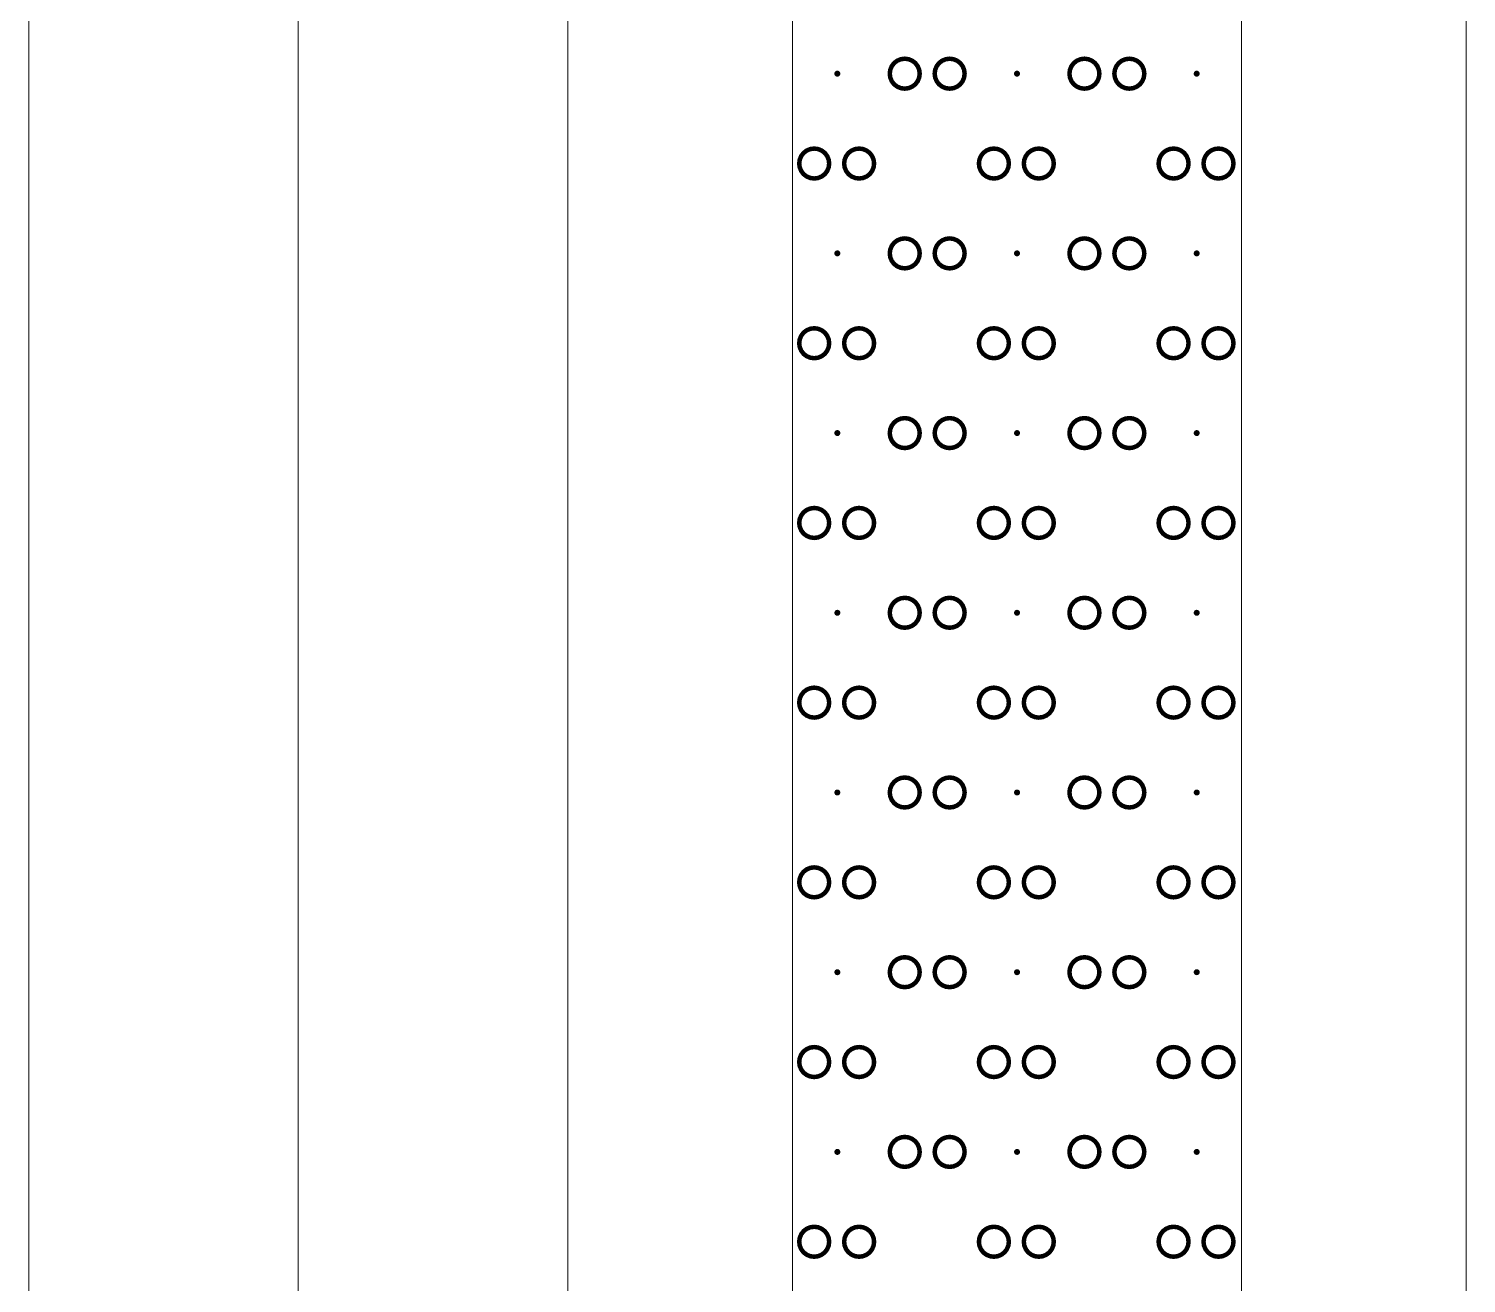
# Model space of a CAD drawing. Header units: inches. Extents: x -27 to 109, y -724 to 26.
# Drawn here: x 14.68 to 21.08, y -115.89 to -110.3 of the extents above; entities that cross this region are included whole.
import ezdxf

# ---------------------------------------------------------------- set-up
doc = ezdxf.new("R2010")
doc.units = ezdxf.units.IN
doc.header["$MEASUREMENT"] = 0
doc.layers.get('0').update_dxf_attribs({"lineweight": 0})

# ---------------------------------------------------------------- blocks, each defined once
blk = doc.blocks.new('lr_block_33')
at = {"true_color": 0x000000}
for points in [[(18.2946, -110.5072), (18.295, -110.5037), (18.2946, -110.5003), (18.2933, -110.4971), (18.2911, -110.4943), (18.2883, -110.4921), (18.2851, -110.4908), (18.2817, -110.4904), (18.2782, -110.4908), (18.275, -110.4921), (18.2722, -110.4943), (18.2701, -110.4971), (18.2687, -110.5003), (18.2683, -110.5037), (18.2687, -110.5072), (18.2701, -110.5104), (18.2722, -110.5132), (18.275, -110.5153), (18.2782, -110.5167), (18.2817, -110.5171), (18.2851, -110.5167), (18.2883, -110.5153), (18.2911, -110.5132), (18.2933, -110.5104)], [(19.0946, -110.5072), (19.095, -110.5037), (19.0946, -110.5003), (19.0933, -110.4971), (19.0911, -110.4943), (19.0883, -110.4921), (19.0851, -110.4908), (19.0817, -110.4904), (19.0782, -110.4908), (19.075, -110.4921), (19.0722, -110.4943), (19.0701, -110.4971), (19.0687, -110.5003), (19.0683, -110.5037), (19.0687, -110.5072), (19.0701, -110.5104), (19.0722, -110.5132), (19.075, -110.5153), (19.0782, -110.5167), (19.0817, -110.5171), (19.0851, -110.5167), (19.0883, -110.5153), (19.0911, -110.5132), (19.0933, -110.5104)], [(19.8946, -110.5072), (19.895, -110.5037), (19.8946, -110.5003), (19.8933, -110.4971), (19.8911, -110.4943), (19.8883, -110.4921), (19.8851, -110.4908), (19.8817, -110.4904), (19.8782, -110.4908), (19.875, -110.4921), (19.8722, -110.4943), (19.8701, -110.4971), (19.8687, -110.5003), (19.8683, -110.5037), (19.8687, -110.5072), (19.8701, -110.5104), (19.8722, -110.5132), (19.875, -110.5153), (19.8782, -110.5167), (19.8817, -110.5171), (19.8851, -110.5167), (19.8883, -110.5153), (19.8911, -110.5132), (19.8933, -110.5104)], [(18.2946, -111.3072), (18.295, -111.3037), (18.2946, -111.3003), (18.2933, -111.2971), (18.2911, -111.2943), (18.2883, -111.2922), (18.2851, -111.2908), (18.2817, -111.2904), (18.2782, -111.2908), (18.275, -111.2922), (18.2722, -111.2943), (18.2701, -111.2971), (18.2687, -111.3003), (18.2683, -111.3037), (18.2687, -111.3072), (18.2701, -111.3104), (18.2722, -111.3132), (18.275, -111.3153), (18.2782, -111.3167), (18.2817, -111.3171), (18.2851, -111.3167), (18.2883, -111.3153), (18.2911, -111.3132), (18.2933, -111.3104)], [(19.0946, -111.3072), (19.095, -111.3037), (19.0946, -111.3003), (19.0933, -111.2971), (19.0911, -111.2943), (19.0883, -111.2922), (19.0851, -111.2908), (19.0817, -111.2904), (19.0782, -111.2908), (19.075, -111.2922), (19.0722, -111.2943), (19.0701, -111.2971), (19.0687, -111.3003), (19.0683, -111.3037), (19.0687, -111.3072), (19.0701, -111.3104), (19.0722, -111.3132), (19.075, -111.3153), (19.0782, -111.3167), (19.0817, -111.3171), (19.0851, -111.3167), (19.0883, -111.3153), (19.0911, -111.3132), (19.0933, -111.3104)], [(19.8946, -111.3072), (19.895, -111.3037), (19.8946, -111.3003), (19.8933, -111.2971), (19.8911, -111.2943), (19.8883, -111.2922), (19.8851, -111.2908), (19.8817, -111.2904), (19.8782, -111.2908), (19.875, -111.2922), (19.8722, -111.2943), (19.8701, -111.2971), (19.8687, -111.3003), (19.8683, -111.3037), (19.8687, -111.3072), (19.8701, -111.3104), (19.8722, -111.3132), (19.875, -111.3153), (19.8782, -111.3167), (19.8817, -111.3171), (19.8851, -111.3167), (19.8883, -111.3153), (19.8911, -111.3132), (19.8933, -111.3104)], [(18.2946, -112.1072), (18.295, -112.1038), (18.2946, -112.1003), (18.2933, -112.0971), (18.2911, -112.0943), (18.2883, -112.0922), (18.2851, -112.0908), (18.2817, -112.0904), (18.2782, -112.0908), (18.275, -112.0922), (18.2722, -112.0943), (18.2701, -112.0971), (18.2687, -112.1003), (18.2683, -112.1038), (18.2687, -112.1072), (18.2701, -112.1104), (18.2722, -112.1132), (18.275, -112.1154), (18.2782, -112.1167), (18.2817, -112.1171), (18.2851, -112.1167), (18.2883, -112.1154), (18.2911, -112.1132), (18.2933, -112.1104)], [(19.0946, -112.1072), (19.095, -112.1038), (19.0946, -112.1003), (19.0933, -112.0971), (19.0911, -112.0943), (19.0883, -112.0922), (19.0851, -112.0908), (19.0817, -112.0904), (19.0782, -112.0908), (19.075, -112.0922), (19.0722, -112.0943), (19.0701, -112.0971), (19.0687, -112.1003), (19.0683, -112.1038), (19.0687, -112.1072), (19.0701, -112.1104), (19.0722, -112.1132), (19.075, -112.1154), (19.0782, -112.1167), (19.0817, -112.1171), (19.0851, -112.1167), (19.0883, -112.1154), (19.0911, -112.1132), (19.0933, -112.1104)], [(19.8946, -112.1072), (19.895, -112.1038), (19.8946, -112.1003), (19.8933, -112.0971), (19.8911, -112.0943), (19.8883, -112.0922), (19.8851, -112.0908), (19.8817, -112.0904), (19.8782, -112.0908), (19.875, -112.0922), (19.8722, -112.0943), (19.8701, -112.0971), (19.8687, -112.1003), (19.8683, -112.1038), (19.8687, -112.1072), (19.8701, -112.1104), (19.8722, -112.1132), (19.875, -112.1154), (19.8782, -112.1167), (19.8817, -112.1171), (19.8851, -112.1167), (19.8883, -112.1154), (19.8911, -112.1132), (19.8933, -112.1104)], [(18.2946, -112.9072), (18.295, -112.9038), (18.2946, -112.9003), (18.2933, -112.8971), (18.2911, -112.8943), (18.2883, -112.8922), (18.2851, -112.8908), (18.2817, -112.8904), (18.2782, -112.8908), (18.275, -112.8922), (18.2722, -112.8943), (18.2701, -112.8971), (18.2687, -112.9003), (18.2683, -112.9038), (18.2687, -112.9072), (18.2701, -112.9104), (18.2722, -112.9132), (18.275, -112.9154), (18.2782, -112.9167), (18.2817, -112.9171), (18.2851, -112.9167), (18.2883, -112.9154), (18.2911, -112.9132), (18.2933, -112.9104)], [(19.0946, -112.9072), (19.095, -112.9038), (19.0946, -112.9003), (19.0933, -112.8971), (19.0911, -112.8943), (19.0883, -112.8922), (19.0851, -112.8908), (19.0817, -112.8904), (19.0782, -112.8908), (19.075, -112.8922), (19.0722, -112.8943), (19.0701, -112.8971), (19.0687, -112.9003), (19.0683, -112.9038), (19.0687, -112.9072), (19.0701, -112.9104), (19.0722, -112.9132), (19.075, -112.9154), (19.0782, -112.9167), (19.0817, -112.9171), (19.0851, -112.9167), (19.0883, -112.9154), (19.0911, -112.9132), (19.0933, -112.9104)], [(19.8946, -112.9072), (19.895, -112.9038), (19.8946, -112.9003), (19.8933, -112.8971), (19.8911, -112.8943), (19.8883, -112.8922), (19.8851, -112.8908), (19.8817, -112.8904), (19.8782, -112.8908), (19.875, -112.8922), (19.8722, -112.8943), (19.8701, -112.8971), (19.8687, -112.9003), (19.8683, -112.9038), (19.8687, -112.9072), (19.8701, -112.9104), (19.8722, -112.9132), (19.875, -112.9154), (19.8782, -112.9167), (19.8817, -112.9171), (19.8851, -112.9167), (19.8883, -112.9154), (19.8911, -112.9132), (19.8933, -112.9104)], [(18.2946, -113.7072), (18.295, -113.7037), (18.2946, -113.7003), (18.2933, -113.6971), (18.2911, -113.6943), (18.2883, -113.6921), (18.2851, -113.6908), (18.2817, -113.6904), (18.2782, -113.6908), (18.275, -113.6921), (18.2722, -113.6943), (18.2701, -113.6971), (18.2687, -113.7003), (18.2683, -113.7037), (18.2687, -113.7072), (18.2701, -113.7104), (18.2722, -113.7132), (18.275, -113.7154), (18.2782, -113.7167), (18.2817, -113.7171), (18.2851, -113.7167), (18.2883, -113.7154), (18.2911, -113.7132), (18.2933, -113.7104)], [(19.0946, -113.7072), (19.095, -113.7037), (19.0946, -113.7003), (19.0933, -113.6971), (19.0911, -113.6943), (19.0883, -113.6921), (19.0851, -113.6908), (19.0817, -113.6904), (19.0782, -113.6908), (19.075, -113.6921), (19.0722, -113.6943), (19.0701, -113.6971), (19.0687, -113.7003), (19.0683, -113.7037), (19.0687, -113.7072), (19.0701, -113.7104), (19.0722, -113.7132), (19.075, -113.7154), (19.0782, -113.7167), (19.0817, -113.7171), (19.0851, -113.7167), (19.0883, -113.7154), (19.0911, -113.7132), (19.0933, -113.7104)], [(19.8946, -113.7072), (19.895, -113.7037), (19.8946, -113.7003), (19.8933, -113.6971), (19.8911, -113.6943), (19.8883, -113.6921), (19.8851, -113.6908), (19.8817, -113.6904), (19.8782, -113.6908), (19.875, -113.6921), (19.8722, -113.6943), (19.8701, -113.6971), (19.8687, -113.7003), (19.8683, -113.7037), (19.8687, -113.7072), (19.8701, -113.7104), (19.8722, -113.7132), (19.875, -113.7154), (19.8782, -113.7167), (19.8817, -113.7171), (19.8851, -113.7167), (19.8883, -113.7154), (19.8911, -113.7132), (19.8933, -113.7104)], [(18.2946, -114.5072), (18.295, -114.5037), (18.2946, -114.5003), (18.2933, -114.4971), (18.2911, -114.4943), (18.2883, -114.4921), (18.2851, -114.4908), (18.2817, -114.4904), (18.2782, -114.4908), (18.275, -114.4921), (18.2722, -114.4943), (18.2701, -114.4971), (18.2687, -114.5003), (18.2683, -114.5037), (18.2687, -114.5072), (18.2701, -114.5104), (18.2722, -114.5132), (18.275, -114.5153), (18.2782, -114.5167), (18.2817, -114.5171), (18.2851, -114.5167), (18.2883, -114.5153), (18.2911, -114.5132), (18.2933, -114.5104)], [(19.0946, -114.5072), (19.095, -114.5037), (19.0946, -114.5003), (19.0933, -114.4971), (19.0911, -114.4943), (19.0883, -114.4921), (19.0851, -114.4908), (19.0817, -114.4904), (19.0782, -114.4908), (19.075, -114.4921), (19.0722, -114.4943), (19.0701, -114.4971), (19.0687, -114.5003), (19.0683, -114.5037), (19.0687, -114.5072), (19.0701, -114.5104), (19.0722, -114.5132), (19.075, -114.5153), (19.0782, -114.5167), (19.0817, -114.5171), (19.0851, -114.5167), (19.0883, -114.5153), (19.0911, -114.5132), (19.0933, -114.5104)], [(19.8946, -114.5072), (19.895, -114.5037), (19.8946, -114.5003), (19.8933, -114.4971), (19.8911, -114.4943), (19.8883, -114.4921), (19.8851, -114.4908), (19.8817, -114.4904), (19.8782, -114.4908), (19.875, -114.4921), (19.8722, -114.4943), (19.8701, -114.4971), (19.8687, -114.5003), (19.8683, -114.5037), (19.8687, -114.5072), (19.8701, -114.5104), (19.8722, -114.5132), (19.875, -114.5153), (19.8782, -114.5167), (19.8817, -114.5171), (19.8851, -114.5167), (19.8883, -114.5153), (19.8911, -114.5132), (19.8933, -114.5104)], [(18.2946, -115.3072), (18.295, -115.3037), (18.2946, -115.3003), (18.2933, -115.2971), (18.2911, -115.2943), (18.2883, -115.2922), (18.2851, -115.2908), (18.2817, -115.2904), (18.2782, -115.2908), (18.275, -115.2922), (18.2722, -115.2943), (18.2701, -115.2971), (18.2687, -115.3003), (18.2683, -115.3037), (18.2687, -115.3072), (18.2701, -115.3104), (18.2722, -115.3132), (18.275, -115.3153), (18.2782, -115.3167), (18.2817, -115.3171), (18.2851, -115.3167), (18.2883, -115.3153), (18.2911, -115.3132), (18.2933, -115.3104)], [(19.0946, -115.3072), (19.095, -115.3037), (19.0946, -115.3003), (19.0933, -115.2971), (19.0911, -115.2943), (19.0883, -115.2922), (19.0851, -115.2908), (19.0817, -115.2904), (19.0782, -115.2908), (19.075, -115.2922), (19.0722, -115.2943), (19.0701, -115.2971), (19.0687, -115.3003), (19.0683, -115.3037), (19.0687, -115.3072), (19.0701, -115.3104), (19.0722, -115.3132), (19.075, -115.3153), (19.0782, -115.3167), (19.0817, -115.3171), (19.0851, -115.3167), (19.0883, -115.3153), (19.0911, -115.3132), (19.0933, -115.3104)], [(19.8946, -115.3072), (19.895, -115.3037), (19.8946, -115.3003), (19.8933, -115.2971), (19.8911, -115.2943), (19.8883, -115.2922), (19.8851, -115.2908), (19.8817, -115.2904), (19.8782, -115.2908), (19.875, -115.2922), (19.8722, -115.2943), (19.8701, -115.2971), (19.8687, -115.3003), (19.8683, -115.3037), (19.8687, -115.3072), (19.8701, -115.3104), (19.8722, -115.3132), (19.875, -115.3153), (19.8782, -115.3167), (19.8817, -115.3171), (19.8851, -115.3167), (19.8883, -115.3153), (19.8911, -115.3132), (19.8933, -115.3104)]]:
    blk.add_hatch(color=18, dxfattribs=at).paths.add_polyline_path(points, flags=17)
at = {"color": 7, "const_width": 0.02}
for points in [[(18.6483, -110.5037), (18.6461, -110.4865), (18.6394, -110.4704), (18.6289, -110.4565), (18.615, -110.446), (18.5989, -110.4394), (18.5817, -110.4371), (18.5645, -110.4394), (18.5483, -110.446), (18.5345, -110.4565), (18.5239, -110.4704), (18.5173, -110.4865), (18.515, -110.5037), (18.5173, -110.5209), (18.5239, -110.5371), (18.5345, -110.551), (18.5483, -110.5615), (18.5645, -110.5682), (18.5817, -110.5704), (18.5989, -110.5682), (18.615, -110.5615), (18.6289, -110.551), (18.6394, -110.5371), (18.6461, -110.5209), (18.6483, -110.5037)], [(18.8483, -110.5037), (18.8461, -110.4865), (18.8394, -110.4704), (18.8289, -110.4565), (18.815, -110.446), (18.7989, -110.4394), (18.7817, -110.4371), (18.7645, -110.4394), (18.7483, -110.446), (18.7345, -110.4565), (18.7239, -110.4704), (18.7173, -110.4865), (18.715, -110.5037), (18.7173, -110.5209), (18.7239, -110.5371), (18.7345, -110.551), (18.7483, -110.5615), (18.7645, -110.5682), (18.7817, -110.5704), (18.7989, -110.5682), (18.815, -110.5615), (18.8289, -110.551), (18.8394, -110.5371), (18.8461, -110.5209), (18.8483, -110.5037)], [(19.4483, -110.5037), (19.4461, -110.4865), (19.4394, -110.4704), (19.4289, -110.4565), (19.415, -110.446), (19.3989, -110.4394), (19.3817, -110.4371), (19.3645, -110.4394), (19.3483, -110.446), (19.3345, -110.4565), (19.3239, -110.4704), (19.3173, -110.4865), (19.315, -110.5037), (19.3173, -110.5209), (19.3239, -110.5371), (19.3345, -110.551), (19.3483, -110.5615), (19.3645, -110.5682), (19.3817, -110.5704), (19.3989, -110.5682), (19.415, -110.5615), (19.4289, -110.551), (19.4394, -110.5371), (19.4461, -110.5209), (19.4483, -110.5037)], [(19.6483, -110.5037), (19.6461, -110.4865), (19.6394, -110.4704), (19.6289, -110.4565), (19.615, -110.446), (19.5989, -110.4394), (19.5817, -110.4371), (19.5645, -110.4394), (19.5483, -110.446), (19.5345, -110.4565), (19.5239, -110.4704), (19.5173, -110.4865), (19.515, -110.5037), (19.5173, -110.5209), (19.5239, -110.5371), (19.5345, -110.551), (19.5483, -110.5615), (19.5645, -110.5682), (19.5817, -110.5704), (19.5989, -110.5682), (19.615, -110.5615), (19.6289, -110.551), (19.6394, -110.5371), (19.6461, -110.5209), (19.6483, -110.5037)], [(18.2453, -110.9038), (18.243, -110.8865), (18.2363, -110.8704), (18.2258, -110.8565), (18.2119, -110.846), (18.1958, -110.8393), (18.1786, -110.8371), (18.1614, -110.8393), (18.1453, -110.846), (18.1314, -110.8565), (18.1209, -110.8704), (18.1142, -110.8865), (18.1119, -110.9038), (18.1142, -110.921), (18.1209, -110.9371), (18.1314, -110.951), (18.1453, -110.9615), (18.1614, -110.9681), (18.1786, -110.9704), (18.1958, -110.9681), (18.2119, -110.9615), (18.2258, -110.951), (18.2363, -110.9371), (18.243, -110.921), (18.2453, -110.9038)], [(18.4453, -110.9038), (18.443, -110.8865), (18.4363, -110.8704), (18.4258, -110.8565), (18.4119, -110.846), (18.3958, -110.8393), (18.3786, -110.8371), (18.3614, -110.8393), (18.3453, -110.846), (18.3314, -110.8565), (18.3209, -110.8704), (18.3142, -110.8865), (18.3119, -110.9038), (18.3142, -110.921), (18.3209, -110.9371), (18.3314, -110.951), (18.3453, -110.9615), (18.3614, -110.9681), (18.3786, -110.9704), (18.3958, -110.9681), (18.4119, -110.9615), (18.4258, -110.951), (18.4363, -110.9371), (18.443, -110.921), (18.4453, -110.9038)], [(19.0453, -110.9038), (19.043, -110.8865), (19.0363, -110.8704), (19.0258, -110.8565), (19.0119, -110.846), (18.9958, -110.8393), (18.9786, -110.8371), (18.9614, -110.8393), (18.9453, -110.846), (18.9314, -110.8565), (18.9209, -110.8704), (18.9142, -110.8865), (18.9119, -110.9038), (18.9142, -110.921), (18.9209, -110.9371), (18.9314, -110.951), (18.9453, -110.9615), (18.9614, -110.9681), (18.9786, -110.9704), (18.9958, -110.9681), (19.0119, -110.9615), (19.0258, -110.951), (19.0363, -110.9371), (19.043, -110.921), (19.0453, -110.9038)], [(19.2453, -110.9038), (19.243, -110.8865), (19.2363, -110.8704), (19.2258, -110.8565), (19.2119, -110.846), (19.1958, -110.8393), (19.1786, -110.8371), (19.1614, -110.8393), (19.1453, -110.846), (19.1314, -110.8565), (19.1209, -110.8704), (19.1142, -110.8865), (19.1119, -110.9038), (19.1142, -110.921), (19.1209, -110.9371), (19.1314, -110.951), (19.1453, -110.9615), (19.1614, -110.9681), (19.1786, -110.9704), (19.1958, -110.9681), (19.2119, -110.9615), (19.2258, -110.951), (19.2363, -110.9371), (19.243, -110.921), (19.2453, -110.9038)], [(19.8453, -110.9038), (19.843, -110.8865), (19.8363, -110.8704), (19.8258, -110.8565), (19.8119, -110.846), (19.7958, -110.8393), (19.7786, -110.8371), (19.7614, -110.8393), (19.7453, -110.846), (19.7314, -110.8565), (19.7209, -110.8704), (19.7142, -110.8865), (19.7119, -110.9038), (19.7142, -110.921), (19.7209, -110.9371), (19.7314, -110.951), (19.7453, -110.9615), (19.7614, -110.9681), (19.7786, -110.9704), (19.7958, -110.9681), (19.8119, -110.9615), (19.8258, -110.951), (19.8363, -110.9371), (19.843, -110.921), (19.8453, -110.9038)], [(20.0453, -110.9038), (20.043, -110.8865), (20.0363, -110.8704), (20.0258, -110.8565), (20.0119, -110.846), (19.9958, -110.8393), (19.9786, -110.8371), (19.9614, -110.8393), (19.9453, -110.846), (19.9314, -110.8565), (19.9209, -110.8704), (19.9142, -110.8865), (19.9119, -110.9038), (19.9142, -110.921), (19.9209, -110.9371), (19.9314, -110.951), (19.9453, -110.9615), (19.9614, -110.9681), (19.9786, -110.9704), (19.9958, -110.9681), (20.0119, -110.9615), (20.0258, -110.951), (20.0363, -110.9371), (20.043, -110.921), (20.0453, -110.9038)], [(18.6483, -111.3037), (18.6461, -111.2866), (18.6394, -111.2704), (18.6289, -111.2566), (18.615, -111.246), (18.5989, -111.2394), (18.5817, -111.2371), (18.5645, -111.2394), (18.5483, -111.246), (18.5345, -111.2566), (18.5239, -111.2704), (18.5173, -111.2866), (18.515, -111.3037), (18.5173, -111.3209), (18.5239, -111.3371), (18.5345, -111.3509), (18.5483, -111.3615), (18.5645, -111.3681), (18.5817, -111.3704), (18.5989, -111.3681), (18.615, -111.3615), (18.6289, -111.3509), (18.6394, -111.3371), (18.6461, -111.3209), (18.6483, -111.3037)], [(18.8483, -111.3037), (18.8461, -111.2866), (18.8394, -111.2704), (18.8289, -111.2566), (18.815, -111.246), (18.7989, -111.2394), (18.7817, -111.2371), (18.7645, -111.2394), (18.7483, -111.246), (18.7345, -111.2566), (18.7239, -111.2704), (18.7173, -111.2866), (18.715, -111.3037), (18.7173, -111.3209), (18.7239, -111.3371), (18.7345, -111.3509), (18.7483, -111.3615), (18.7645, -111.3681), (18.7817, -111.3704), (18.7989, -111.3681), (18.815, -111.3615), (18.8289, -111.3509), (18.8394, -111.3371), (18.8461, -111.3209), (18.8483, -111.3037)], [(19.4483, -111.3037), (19.4461, -111.2866), (19.4394, -111.2704), (19.4289, -111.2566), (19.415, -111.246), (19.3989, -111.2394), (19.3817, -111.2371), (19.3645, -111.2394), (19.3483, -111.246), (19.3345, -111.2566), (19.3239, -111.2704), (19.3173, -111.2866), (19.315, -111.3037), (19.3173, -111.3209), (19.3239, -111.3371), (19.3345, -111.3509), (19.3483, -111.3615), (19.3645, -111.3681), (19.3817, -111.3704), (19.3989, -111.3681), (19.415, -111.3615), (19.4289, -111.3509), (19.4394, -111.3371), (19.4461, -111.3209), (19.4483, -111.3037)], [(19.6483, -111.3037), (19.6461, -111.2866), (19.6394, -111.2704), (19.6289, -111.2566), (19.615, -111.246), (19.5989, -111.2394), (19.5817, -111.2371), (19.5645, -111.2394), (19.5483, -111.246), (19.5345, -111.2566), (19.5239, -111.2704), (19.5173, -111.2866), (19.515, -111.3037), (19.5173, -111.3209), (19.5239, -111.3371), (19.5345, -111.3509), (19.5483, -111.3615), (19.5645, -111.3681), (19.5817, -111.3704), (19.5989, -111.3681), (19.615, -111.3615), (19.6289, -111.3509), (19.6394, -111.3371), (19.6461, -111.3209), (19.6483, -111.3037)], [(18.2453, -111.7037), (18.243, -111.6865), (18.2363, -111.6704), (18.2258, -111.6565), (18.2119, -111.646), (18.1958, -111.6393), (18.1786, -111.6371), (18.1614, -111.6393), (18.1453, -111.646), (18.1314, -111.6565), (18.1209, -111.6704), (18.1142, -111.6865), (18.1119, -111.7037), (18.1142, -111.721), (18.1209, -111.7371), (18.1314, -111.751), (18.1453, -111.7615), (18.1614, -111.7682), (18.1786, -111.7704), (18.1958, -111.7682), (18.2119, -111.7615), (18.2258, -111.751), (18.2363, -111.7371), (18.243, -111.721), (18.2453, -111.7037)], [(18.4453, -111.7037), (18.443, -111.6865), (18.4363, -111.6704), (18.4258, -111.6565), (18.4119, -111.646), (18.3958, -111.6393), (18.3786, -111.6371), (18.3614, -111.6393), (18.3453, -111.646), (18.3314, -111.6565), (18.3209, -111.6704), (18.3142, -111.6865), (18.3119, -111.7037), (18.3142, -111.721), (18.3209, -111.7371), (18.3314, -111.751), (18.3453, -111.7615), (18.3614, -111.7682), (18.3786, -111.7704), (18.3958, -111.7682), (18.4119, -111.7615), (18.4258, -111.751), (18.4363, -111.7371), (18.443, -111.721), (18.4453, -111.7037)], [(19.0453, -111.7037), (19.043, -111.6865), (19.0363, -111.6704), (19.0258, -111.6565), (19.0119, -111.646), (18.9958, -111.6393), (18.9786, -111.6371), (18.9614, -111.6393), (18.9453, -111.646), (18.9314, -111.6565), (18.9209, -111.6704), (18.9142, -111.6865), (18.9119, -111.7037), (18.9142, -111.721), (18.9209, -111.7371), (18.9314, -111.751), (18.9453, -111.7615), (18.9614, -111.7682), (18.9786, -111.7704), (18.9958, -111.7682), (19.0119, -111.7615), (19.0258, -111.751), (19.0363, -111.7371), (19.043, -111.721), (19.0453, -111.7037)], [(19.2453, -111.7037), (19.243, -111.6865), (19.2363, -111.6704), (19.2258, -111.6565), (19.2119, -111.646), (19.1958, -111.6393), (19.1786, -111.6371), (19.1614, -111.6393), (19.1453, -111.646), (19.1314, -111.6565), (19.1209, -111.6704), (19.1142, -111.6865), (19.1119, -111.7037), (19.1142, -111.721), (19.1209, -111.7371), (19.1314, -111.751), (19.1453, -111.7615), (19.1614, -111.7682), (19.1786, -111.7704), (19.1958, -111.7682), (19.2119, -111.7615), (19.2258, -111.751), (19.2363, -111.7371), (19.243, -111.721), (19.2453, -111.7037)], [(19.8453, -111.7037), (19.843, -111.6865), (19.8363, -111.6704), (19.8258, -111.6565), (19.8119, -111.646), (19.7958, -111.6393), (19.7786, -111.6371), (19.7614, -111.6393), (19.7453, -111.646), (19.7314, -111.6565), (19.7209, -111.6704), (19.7142, -111.6865), (19.7119, -111.7037), (19.7142, -111.721), (19.7209, -111.7371), (19.7314, -111.751), (19.7453, -111.7615), (19.7614, -111.7682), (19.7786, -111.7704), (19.7958, -111.7682), (19.8119, -111.7615), (19.8258, -111.751), (19.8363, -111.7371), (19.843, -111.721), (19.8453, -111.7037)], [(20.0453, -111.7037), (20.043, -111.6865), (20.0363, -111.6704), (20.0258, -111.6565), (20.0119, -111.646), (19.9958, -111.6393), (19.9786, -111.6371), (19.9614, -111.6393), (19.9453, -111.646), (19.9314, -111.6565), (19.9209, -111.6704), (19.9142, -111.6865), (19.9119, -111.7037), (19.9142, -111.721), (19.9209, -111.7371), (19.9314, -111.751), (19.9453, -111.7615), (19.9614, -111.7682), (19.9786, -111.7704), (19.9958, -111.7682), (20.0119, -111.7615), (20.0258, -111.751), (20.0363, -111.7371), (20.043, -111.721), (20.0453, -111.7037)], [(18.6483, -112.1038), (18.6461, -112.0866), (18.6394, -112.0704), (18.6289, -112.0566), (18.615, -112.046), (18.5989, -112.0393), (18.5817, -112.0371), (18.5645, -112.0393), (18.5483, -112.046), (18.5345, -112.0566), (18.5239, -112.0704), (18.5173, -112.0866), (18.515, -112.1038), (18.5173, -112.1209), (18.5239, -112.1371), (18.5345, -112.1509), (18.5483, -112.1615), (18.5645, -112.1681), (18.5817, -112.1704), (18.5989, -112.1681), (18.615, -112.1615), (18.6289, -112.1509), (18.6394, -112.1371), (18.6461, -112.1209), (18.6483, -112.1038)], [(18.8483, -112.1038), (18.8461, -112.0866), (18.8394, -112.0704), (18.8289, -112.0566), (18.815, -112.046), (18.7989, -112.0393), (18.7817, -112.0371), (18.7645, -112.0393), (18.7483, -112.046), (18.7345, -112.0566), (18.7239, -112.0704), (18.7173, -112.0866), (18.715, -112.1038), (18.7173, -112.1209), (18.7239, -112.1371), (18.7345, -112.1509), (18.7483, -112.1615), (18.7645, -112.1681), (18.7817, -112.1704), (18.7989, -112.1681), (18.815, -112.1615), (18.8289, -112.1509), (18.8394, -112.1371), (18.8461, -112.1209), (18.8483, -112.1038)], [(19.4483, -112.1038), (19.4461, -112.0866), (19.4394, -112.0704), (19.4289, -112.0566), (19.415, -112.046), (19.3989, -112.0393), (19.3817, -112.0371), (19.3645, -112.0393), (19.3483, -112.046), (19.3345, -112.0566), (19.3239, -112.0704), (19.3173, -112.0866), (19.315, -112.1038), (19.3173, -112.1209), (19.3239, -112.1371), (19.3345, -112.1509), (19.3483, -112.1615), (19.3645, -112.1681), (19.3817, -112.1704), (19.3989, -112.1681), (19.415, -112.1615), (19.4289, -112.1509), (19.4394, -112.1371), (19.4461, -112.1209), (19.4483, -112.1038)], [(19.6483, -112.1038), (19.6461, -112.0866), (19.6394, -112.0704), (19.6289, -112.0566), (19.615, -112.046), (19.5989, -112.0393), (19.5817, -112.0371), (19.5645, -112.0393), (19.5483, -112.046), (19.5345, -112.0566), (19.5239, -112.0704), (19.5173, -112.0866), (19.515, -112.1038), (19.5173, -112.1209), (19.5239, -112.1371), (19.5345, -112.1509), (19.5483, -112.1615), (19.5645, -112.1681), (19.5817, -112.1704), (19.5989, -112.1681), (19.615, -112.1615), (19.6289, -112.1509), (19.6394, -112.1371), (19.6461, -112.1209), (19.6483, -112.1038)], [(18.2453, -112.5037), (18.243, -112.4865), (18.2363, -112.4704), (18.2258, -112.4565), (18.2119, -112.446), (18.1958, -112.4394), (18.1786, -112.4371), (18.1614, -112.4394), (18.1453, -112.446), (18.1314, -112.4565), (18.1209, -112.4704), (18.1142, -112.4865), (18.1119, -112.5037), (18.1142, -112.5209), (18.1209, -112.5371), (18.1314, -112.551), (18.1453, -112.5615), (18.1614, -112.5682), (18.1786, -112.5704), (18.1958, -112.5682), (18.2119, -112.5615), (18.2258, -112.551), (18.2363, -112.5371), (18.243, -112.5209), (18.2453, -112.5037)], [(18.4453, -112.5037), (18.443, -112.4865), (18.4363, -112.4704), (18.4258, -112.4565), (18.4119, -112.446), (18.3958, -112.4394), (18.3786, -112.4371), (18.3614, -112.4394), (18.3453, -112.446), (18.3314, -112.4565), (18.3209, -112.4704), (18.3142, -112.4865), (18.3119, -112.5037), (18.3142, -112.5209), (18.3209, -112.5371), (18.3314, -112.551), (18.3453, -112.5615), (18.3614, -112.5682), (18.3786, -112.5704), (18.3958, -112.5682), (18.4119, -112.5615), (18.4258, -112.551), (18.4363, -112.5371), (18.443, -112.5209), (18.4453, -112.5037)], [(19.0453, -112.5037), (19.043, -112.4865), (19.0363, -112.4704), (19.0258, -112.4565), (19.0119, -112.446), (18.9958, -112.4394), (18.9786, -112.4371), (18.9614, -112.4394), (18.9453, -112.446), (18.9314, -112.4565), (18.9209, -112.4704), (18.9142, -112.4865), (18.9119, -112.5037), (18.9142, -112.5209), (18.9209, -112.5371), (18.9314, -112.551), (18.9453, -112.5615), (18.9614, -112.5682), (18.9786, -112.5704), (18.9958, -112.5682), (19.0119, -112.5615), (19.0258, -112.551), (19.0363, -112.5371), (19.043, -112.5209), (19.0453, -112.5037)], [(19.2453, -112.5037), (19.243, -112.4865), (19.2363, -112.4704), (19.2258, -112.4565), (19.2119, -112.446), (19.1958, -112.4394), (19.1786, -112.4371), (19.1614, -112.4394), (19.1453, -112.446), (19.1314, -112.4565), (19.1209, -112.4704), (19.1142, -112.4865), (19.1119, -112.5037), (19.1142, -112.5209), (19.1209, -112.5371), (19.1314, -112.551), (19.1453, -112.5615), (19.1614, -112.5682), (19.1786, -112.5704), (19.1958, -112.5682), (19.2119, -112.5615), (19.2258, -112.551), (19.2363, -112.5371), (19.243, -112.5209), (19.2453, -112.5037)], [(19.8453, -112.5037), (19.843, -112.4865), (19.8363, -112.4704), (19.8258, -112.4565), (19.8119, -112.446), (19.7958, -112.4394), (19.7786, -112.4371), (19.7614, -112.4394), (19.7453, -112.446), (19.7314, -112.4565), (19.7209, -112.4704), (19.7142, -112.4865), (19.7119, -112.5037), (19.7142, -112.5209), (19.7209, -112.5371), (19.7314, -112.551), (19.7453, -112.5615), (19.7614, -112.5682), (19.7786, -112.5704), (19.7958, -112.5682), (19.8119, -112.5615), (19.8258, -112.551), (19.8363, -112.5371), (19.843, -112.5209), (19.8453, -112.5037)], [(20.0453, -112.5037), (20.043, -112.4865), (20.0363, -112.4704), (20.0258, -112.4565), (20.0119, -112.446), (19.9958, -112.4394), (19.9786, -112.4371), (19.9614, -112.4394), (19.9453, -112.446), (19.9314, -112.4565), (19.9209, -112.4704), (19.9142, -112.4865), (19.9119, -112.5037), (19.9142, -112.5209), (19.9209, -112.5371), (19.9314, -112.551), (19.9453, -112.5615), (19.9614, -112.5682), (19.9786, -112.5704), (19.9958, -112.5682), (20.0119, -112.5615), (20.0258, -112.551), (20.0363, -112.5371), (20.043, -112.5209), (20.0453, -112.5037)], [(18.6483, -112.9038), (18.6461, -112.8865), (18.6394, -112.8704), (18.6289, -112.8565), (18.615, -112.846), (18.5989, -112.8393), (18.5817, -112.8371), (18.5645, -112.8393), (18.5483, -112.846), (18.5345, -112.8565), (18.5239, -112.8704), (18.5173, -112.8865), (18.515, -112.9038), (18.5173, -112.921), (18.5239, -112.9371), (18.5345, -112.951), (18.5483, -112.9615), (18.5645, -112.9681), (18.5817, -112.9704), (18.5989, -112.9681), (18.615, -112.9615), (18.6289, -112.951), (18.6394, -112.9371), (18.6461, -112.921), (18.6483, -112.9038)], [(18.8483, -112.9038), (18.8461, -112.8865), (18.8394, -112.8704), (18.8289, -112.8565), (18.815, -112.846), (18.7989, -112.8393), (18.7817, -112.8371), (18.7645, -112.8393), (18.7483, -112.846), (18.7345, -112.8565), (18.7239, -112.8704), (18.7173, -112.8865), (18.715, -112.9038), (18.7173, -112.921), (18.7239, -112.9371), (18.7345, -112.951), (18.7483, -112.9615), (18.7645, -112.9681), (18.7817, -112.9704), (18.7989, -112.9681), (18.815, -112.9615), (18.8289, -112.951), (18.8394, -112.9371), (18.8461, -112.921), (18.8483, -112.9038)], [(19.4483, -112.9038), (19.4461, -112.8865), (19.4394, -112.8704), (19.4289, -112.8565), (19.415, -112.846), (19.3989, -112.8393), (19.3817, -112.8371), (19.3645, -112.8393), (19.3483, -112.846), (19.3345, -112.8565), (19.3239, -112.8704), (19.3173, -112.8865), (19.315, -112.9038), (19.3173, -112.921), (19.3239, -112.9371), (19.3345, -112.951), (19.3483, -112.9615), (19.3645, -112.9681), (19.3817, -112.9704), (19.3989, -112.9681), (19.415, -112.9615), (19.4289, -112.951), (19.4394, -112.9371), (19.4461, -112.921), (19.4483, -112.9038)], [(19.6483, -112.9038), (19.6461, -112.8865), (19.6394, -112.8704), (19.6289, -112.8565), (19.615, -112.846), (19.5989, -112.8393), (19.5817, -112.8371), (19.5645, -112.8393), (19.5483, -112.846), (19.5345, -112.8565), (19.5239, -112.8704), (19.5173, -112.8865), (19.515, -112.9038), (19.5173, -112.921), (19.5239, -112.9371), (19.5345, -112.951), (19.5483, -112.9615), (19.5645, -112.9681), (19.5817, -112.9704), (19.5989, -112.9681), (19.615, -112.9615), (19.6289, -112.951), (19.6394, -112.9371), (19.6461, -112.921), (19.6483, -112.9038)], [(18.2453, -113.3037), (18.243, -113.2866), (18.2363, -113.2704), (18.2258, -113.2566), (18.2119, -113.246), (18.1958, -113.2394), (18.1786, -113.2371), (18.1614, -113.2394), (18.1453, -113.246), (18.1314, -113.2566), (18.1209, -113.2704), (18.1142, -113.2866), (18.1119, -113.3037), (18.1142, -113.3209), (18.1209, -113.3371), (18.1314, -113.3509), (18.1453, -113.3615), (18.1614, -113.3681), (18.1786, -113.3704), (18.1958, -113.3681), (18.2119, -113.3615), (18.2258, -113.3509), (18.2363, -113.3371), (18.243, -113.3209), (18.2453, -113.3037)], [(18.4453, -113.3037), (18.443, -113.2866), (18.4363, -113.2704), (18.4258, -113.2566), (18.4119, -113.246), (18.3958, -113.2394), (18.3786, -113.2371), (18.3614, -113.2394), (18.3453, -113.246), (18.3314, -113.2566), (18.3209, -113.2704), (18.3142, -113.2866), (18.3119, -113.3037), (18.3142, -113.3209), (18.3209, -113.3371), (18.3314, -113.3509), (18.3453, -113.3615), (18.3614, -113.3681), (18.3786, -113.3704), (18.3958, -113.3681), (18.4119, -113.3615), (18.4258, -113.3509), (18.4363, -113.3371), (18.443, -113.3209), (18.4453, -113.3037)], [(19.0453, -113.3037), (19.043, -113.2866), (19.0363, -113.2704), (19.0258, -113.2566), (19.0119, -113.246), (18.9958, -113.2394), (18.9786, -113.2371), (18.9614, -113.2394), (18.9453, -113.246), (18.9314, -113.2566), (18.9209, -113.2704), (18.9142, -113.2866), (18.9119, -113.3037), (18.9142, -113.3209), (18.9209, -113.3371), (18.9314, -113.3509), (18.9453, -113.3615), (18.9614, -113.3681), (18.9786, -113.3704), (18.9958, -113.3681), (19.0119, -113.3615), (19.0258, -113.3509), (19.0363, -113.3371), (19.043, -113.3209), (19.0453, -113.3037)], [(19.2453, -113.3037), (19.243, -113.2866), (19.2363, -113.2704), (19.2258, -113.2566), (19.2119, -113.246), (19.1958, -113.2394), (19.1786, -113.2371), (19.1614, -113.2394), (19.1453, -113.246), (19.1314, -113.2566), (19.1209, -113.2704), (19.1142, -113.2866), (19.1119, -113.3037), (19.1142, -113.3209), (19.1209, -113.3371), (19.1314, -113.3509), (19.1453, -113.3615), (19.1614, -113.3681), (19.1786, -113.3704), (19.1958, -113.3681), (19.2119, -113.3615), (19.2258, -113.3509), (19.2363, -113.3371), (19.243, -113.3209), (19.2453, -113.3037)], [(19.8453, -113.3037), (19.843, -113.2866), (19.8363, -113.2704), (19.8258, -113.2566), (19.8119, -113.246), (19.7958, -113.2394), (19.7786, -113.2371), (19.7614, -113.2394), (19.7453, -113.246), (19.7314, -113.2566), (19.7209, -113.2704), (19.7142, -113.2866), (19.7119, -113.3037), (19.7142, -113.3209), (19.7209, -113.3371), (19.7314, -113.3509), (19.7453, -113.3615), (19.7614, -113.3681), (19.7786, -113.3704), (19.7958, -113.3681), (19.8119, -113.3615), (19.8258, -113.3509), (19.8363, -113.3371), (19.843, -113.3209), (19.8453, -113.3037)], [(20.0453, -113.3037), (20.043, -113.2866), (20.0363, -113.2704), (20.0258, -113.2566), (20.0119, -113.246), (19.9958, -113.2394), (19.9786, -113.2371), (19.9614, -113.2394), (19.9453, -113.246), (19.9314, -113.2566), (19.9209, -113.2704), (19.9142, -113.2866), (19.9119, -113.3037), (19.9142, -113.3209), (19.9209, -113.3371), (19.9314, -113.3509), (19.9453, -113.3615), (19.9614, -113.3681), (19.9786, -113.3704), (19.9958, -113.3681), (20.0119, -113.3615), (20.0258, -113.3509), (20.0363, -113.3371), (20.043, -113.3209), (20.0453, -113.3037)], [(18.6483, -113.7037), (18.6461, -113.6865), (18.6394, -113.6704), (18.6289, -113.6565), (18.615, -113.646), (18.5989, -113.6393), (18.5817, -113.6371), (18.5645, -113.6393), (18.5483, -113.646), (18.5345, -113.6565), (18.5239, -113.6704), (18.5173, -113.6865), (18.515, -113.7037), (18.5173, -113.721), (18.5239, -113.7371), (18.5345, -113.751), (18.5483, -113.7615), (18.5645, -113.7682), (18.5817, -113.7704), (18.5989, -113.7682), (18.615, -113.7615), (18.6289, -113.751), (18.6394, -113.7371), (18.6461, -113.721), (18.6483, -113.7037)], [(18.8483, -113.7037), (18.8461, -113.6865), (18.8394, -113.6704), (18.8289, -113.6565), (18.815, -113.646), (18.7989, -113.6393), (18.7817, -113.6371), (18.7645, -113.6393), (18.7483, -113.646), (18.7345, -113.6565), (18.7239, -113.6704), (18.7173, -113.6865), (18.715, -113.7037), (18.7173, -113.721), (18.7239, -113.7371), (18.7345, -113.751), (18.7483, -113.7615), (18.7645, -113.7682), (18.7817, -113.7704), (18.7989, -113.7682), (18.815, -113.7615), (18.8289, -113.751), (18.8394, -113.7371), (18.8461, -113.721), (18.8483, -113.7037)], [(19.4483, -113.7037), (19.4461, -113.6865), (19.4394, -113.6704), (19.4289, -113.6565), (19.415, -113.646), (19.3989, -113.6393), (19.3817, -113.6371), (19.3645, -113.6393), (19.3483, -113.646), (19.3345, -113.6565), (19.3239, -113.6704), (19.3173, -113.6865), (19.315, -113.7037), (19.3173, -113.721), (19.3239, -113.7371), (19.3345, -113.751), (19.3483, -113.7615), (19.3645, -113.7682), (19.3817, -113.7704), (19.3989, -113.7682), (19.415, -113.7615), (19.4289, -113.751), (19.4394, -113.7371), (19.4461, -113.721), (19.4483, -113.7037)], [(19.6483, -113.7037), (19.6461, -113.6865), (19.6394, -113.6704), (19.6289, -113.6565), (19.615, -113.646), (19.5989, -113.6393), (19.5817, -113.6371), (19.5645, -113.6393), (19.5483, -113.646), (19.5345, -113.6565), (19.5239, -113.6704), (19.5173, -113.6865), (19.515, -113.7037), (19.5173, -113.721), (19.5239, -113.7371), (19.5345, -113.751), (19.5483, -113.7615), (19.5645, -113.7682), (19.5817, -113.7704), (19.5989, -113.7682), (19.615, -113.7615), (19.6289, -113.751), (19.6394, -113.7371), (19.6461, -113.721), (19.6483, -113.7037)], [(18.2453, -114.1038), (18.243, -114.0866), (18.2363, -114.0704), (18.2258, -114.0566), (18.2119, -114.046), (18.1958, -114.0393), (18.1786, -114.0371), (18.1614, -114.0393), (18.1453, -114.046), (18.1314, -114.0566), (18.1209, -114.0704), (18.1142, -114.0866), (18.1119, -114.1038), (18.1142, -114.1209), (18.1209, -114.1371), (18.1314, -114.1509), (18.1453, -114.1615), (18.1614, -114.1681), (18.1786, -114.1704), (18.1958, -114.1681), (18.2119, -114.1615), (18.2258, -114.1509), (18.2363, -114.1371), (18.243, -114.1209), (18.2453, -114.1038)], [(18.4453, -114.1038), (18.443, -114.0866), (18.4363, -114.0704), (18.4258, -114.0566), (18.4119, -114.046), (18.3958, -114.0393), (18.3786, -114.0371), (18.3614, -114.0393), (18.3453, -114.046), (18.3314, -114.0566), (18.3209, -114.0704), (18.3142, -114.0866), (18.3119, -114.1038), (18.3142, -114.1209), (18.3209, -114.1371), (18.3314, -114.1509), (18.3453, -114.1615), (18.3614, -114.1681), (18.3786, -114.1704), (18.3958, -114.1681), (18.4119, -114.1615), (18.4258, -114.1509), (18.4363, -114.1371), (18.443, -114.1209), (18.4453, -114.1038)], [(19.0453, -114.1038), (19.043, -114.0866), (19.0363, -114.0704), (19.0258, -114.0566), (19.0119, -114.046), (18.9958, -114.0393), (18.9786, -114.0371), (18.9614, -114.0393), (18.9453, -114.046), (18.9314, -114.0566), (18.9209, -114.0704), (18.9142, -114.0866), (18.9119, -114.1038), (18.9142, -114.1209), (18.9209, -114.1371), (18.9314, -114.1509), (18.9453, -114.1615), (18.9614, -114.1681), (18.9786, -114.1704), (18.9958, -114.1681), (19.0119, -114.1615), (19.0258, -114.1509), (19.0363, -114.1371), (19.043, -114.1209), (19.0453, -114.1038)], [(19.2453, -114.1038), (19.243, -114.0866), (19.2363, -114.0704), (19.2258, -114.0566), (19.2119, -114.046), (19.1958, -114.0393), (19.1786, -114.0371), (19.1614, -114.0393), (19.1453, -114.046), (19.1314, -114.0566), (19.1209, -114.0704), (19.1142, -114.0866), (19.1119, -114.1038), (19.1142, -114.1209), (19.1209, -114.1371), (19.1314, -114.1509), (19.1453, -114.1615), (19.1614, -114.1681), (19.1786, -114.1704), (19.1958, -114.1681), (19.2119, -114.1615), (19.2258, -114.1509), (19.2363, -114.1371), (19.243, -114.1209), (19.2453, -114.1038)], [(19.8453, -114.1038), (19.843, -114.0866), (19.8363, -114.0704), (19.8258, -114.0566), (19.8119, -114.046), (19.7958, -114.0393), (19.7786, -114.0371), (19.7614, -114.0393), (19.7453, -114.046), (19.7314, -114.0566), (19.7209, -114.0704), (19.7142, -114.0866), (19.7119, -114.1038), (19.7142, -114.1209), (19.7209, -114.1371), (19.7314, -114.1509), (19.7453, -114.1615), (19.7614, -114.1681), (19.7786, -114.1704), (19.7958, -114.1681), (19.8119, -114.1615), (19.8258, -114.1509), (19.8363, -114.1371), (19.843, -114.1209), (19.8453, -114.1038)], [(20.0453, -114.1038), (20.043, -114.0866), (20.0363, -114.0704), (20.0258, -114.0566), (20.0119, -114.046), (19.9958, -114.0393), (19.9786, -114.0371), (19.9614, -114.0393), (19.9453, -114.046), (19.9314, -114.0566), (19.9209, -114.0704), (19.9142, -114.0866), (19.9119, -114.1038), (19.9142, -114.1209), (19.9209, -114.1371), (19.9314, -114.1509), (19.9453, -114.1615), (19.9614, -114.1681), (19.9786, -114.1704), (19.9958, -114.1681), (20.0119, -114.1615), (20.0258, -114.1509), (20.0363, -114.1371), (20.043, -114.1209), (20.0453, -114.1038)], [(18.6483, -114.5037), (18.6461, -114.4865), (18.6394, -114.4704), (18.6289, -114.4565), (18.615, -114.446), (18.5989, -114.4394), (18.5817, -114.4371), (18.5645, -114.4394), (18.5483, -114.446), (18.5345, -114.4565), (18.5239, -114.4704), (18.5173, -114.4865), (18.515, -114.5037), (18.5173, -114.5209), (18.5239, -114.5371), (18.5345, -114.551), (18.5483, -114.5615), (18.5645, -114.5682), (18.5817, -114.5704), (18.5989, -114.5682), (18.615, -114.5615), (18.6289, -114.551), (18.6394, -114.5371), (18.6461, -114.5209), (18.6483, -114.5037)], [(18.8483, -114.5037), (18.8461, -114.4865), (18.8394, -114.4704), (18.8289, -114.4565), (18.815, -114.446), (18.7989, -114.4394), (18.7817, -114.4371), (18.7645, -114.4394), (18.7483, -114.446), (18.7345, -114.4565), (18.7239, -114.4704), (18.7173, -114.4865), (18.715, -114.5037), (18.7173, -114.5209), (18.7239, -114.5371), (18.7345, -114.551), (18.7483, -114.5615), (18.7645, -114.5682), (18.7817, -114.5704), (18.7989, -114.5682), (18.815, -114.5615), (18.8289, -114.551), (18.8394, -114.5371), (18.8461, -114.5209), (18.8483, -114.5037)], [(19.4483, -114.5037), (19.4461, -114.4865), (19.4394, -114.4704), (19.4289, -114.4565), (19.415, -114.446), (19.3989, -114.4394), (19.3817, -114.4371), (19.3645, -114.4394), (19.3483, -114.446), (19.3345, -114.4565), (19.3239, -114.4704), (19.3173, -114.4865), (19.315, -114.5037), (19.3173, -114.5209), (19.3239, -114.5371), (19.3345, -114.551), (19.3483, -114.5615), (19.3645, -114.5682), (19.3817, -114.5704), (19.3989, -114.5682), (19.415, -114.5615), (19.4289, -114.551), (19.4394, -114.5371), (19.4461, -114.5209), (19.4483, -114.5037)], [(19.6483, -114.5037), (19.6461, -114.4865), (19.6394, -114.4704), (19.6289, -114.4565), (19.615, -114.446), (19.5989, -114.4394), (19.5817, -114.4371), (19.5645, -114.4394), (19.5483, -114.446), (19.5345, -114.4565), (19.5239, -114.4704), (19.5173, -114.4865), (19.515, -114.5037), (19.5173, -114.5209), (19.5239, -114.5371), (19.5345, -114.551), (19.5483, -114.5615), (19.5645, -114.5682), (19.5817, -114.5704), (19.5989, -114.5682), (19.615, -114.5615), (19.6289, -114.551), (19.6394, -114.5371), (19.6461, -114.5209), (19.6483, -114.5037)], [(18.2453, -114.9038), (18.243, -114.8865), (18.2363, -114.8704), (18.2258, -114.8565), (18.2119, -114.846), (18.1958, -114.8393), (18.1786, -114.8371), (18.1614, -114.8393), (18.1453, -114.846), (18.1314, -114.8565), (18.1209, -114.8704), (18.1142, -114.8865), (18.1119, -114.9038), (18.1142, -114.921), (18.1209, -114.9371), (18.1314, -114.951), (18.1453, -114.9615), (18.1614, -114.9681), (18.1786, -114.9704), (18.1958, -114.9681), (18.2119, -114.9615), (18.2258, -114.951), (18.2363, -114.9371), (18.243, -114.921), (18.2453, -114.9038)], [(18.4453, -114.9038), (18.443, -114.8865), (18.4363, -114.8704), (18.4258, -114.8565), (18.4119, -114.846), (18.3958, -114.8393), (18.3786, -114.8371), (18.3614, -114.8393), (18.3453, -114.846), (18.3314, -114.8565), (18.3209, -114.8704), (18.3142, -114.8865), (18.3119, -114.9038), (18.3142, -114.921), (18.3209, -114.9371), (18.3314, -114.951), (18.3453, -114.9615), (18.3614, -114.9681), (18.3786, -114.9704), (18.3958, -114.9681), (18.4119, -114.9615), (18.4258, -114.951), (18.4363, -114.9371), (18.443, -114.921), (18.4453, -114.9038)], [(19.0453, -114.9038), (19.043, -114.8865), (19.0363, -114.8704), (19.0258, -114.8565), (19.0119, -114.846), (18.9958, -114.8393), (18.9786, -114.8371), (18.9614, -114.8393), (18.9453, -114.846), (18.9314, -114.8565), (18.9209, -114.8704), (18.9142, -114.8865), (18.9119, -114.9038), (18.9142, -114.921), (18.9209, -114.9371), (18.9314, -114.951), (18.9453, -114.9615), (18.9614, -114.9681), (18.9786, -114.9704), (18.9958, -114.9681), (19.0119, -114.9615), (19.0258, -114.951), (19.0363, -114.9371), (19.043, -114.921), (19.0453, -114.9038)], [(19.2453, -114.9038), (19.243, -114.8865), (19.2363, -114.8704), (19.2258, -114.8565), (19.2119, -114.846), (19.1958, -114.8393), (19.1786, -114.8371), (19.1614, -114.8393), (19.1453, -114.846), (19.1314, -114.8565), (19.1209, -114.8704), (19.1142, -114.8865), (19.1119, -114.9038), (19.1142, -114.921), (19.1209, -114.9371), (19.1314, -114.951), (19.1453, -114.9615), (19.1614, -114.9681), (19.1786, -114.9704), (19.1958, -114.9681), (19.2119, -114.9615), (19.2258, -114.951), (19.2363, -114.9371), (19.243, -114.921), (19.2453, -114.9038)], [(19.8453, -114.9038), (19.843, -114.8865), (19.8363, -114.8704), (19.8258, -114.8565), (19.8119, -114.846), (19.7958, -114.8393), (19.7786, -114.8371), (19.7614, -114.8393), (19.7453, -114.846), (19.7314, -114.8565), (19.7209, -114.8704), (19.7142, -114.8865), (19.7119, -114.9038), (19.7142, -114.921), (19.7209, -114.9371), (19.7314, -114.951), (19.7453, -114.9615), (19.7614, -114.9681), (19.7786, -114.9704), (19.7958, -114.9681), (19.8119, -114.9615), (19.8258, -114.951), (19.8363, -114.9371), (19.843, -114.921), (19.8453, -114.9038)], [(20.0453, -114.9038), (20.043, -114.8865), (20.0363, -114.8704), (20.0258, -114.8565), (20.0119, -114.846), (19.9958, -114.8393), (19.9786, -114.8371), (19.9614, -114.8393), (19.9453, -114.846), (19.9314, -114.8565), (19.9209, -114.8704), (19.9142, -114.8865), (19.9119, -114.9038), (19.9142, -114.921), (19.9209, -114.9371), (19.9314, -114.951), (19.9453, -114.9615), (19.9614, -114.9681), (19.9786, -114.9704), (19.9958, -114.9681), (20.0119, -114.9615), (20.0258, -114.951), (20.0363, -114.9371), (20.043, -114.921), (20.0453, -114.9038)], [(18.6483, -115.3037), (18.6461, -115.2866), (18.6394, -115.2704), (18.6289, -115.2566), (18.615, -115.246), (18.5989, -115.2394), (18.5817, -115.2371), (18.5645, -115.2394), (18.5483, -115.246), (18.5345, -115.2566), (18.5239, -115.2704), (18.5173, -115.2866), (18.515, -115.3037), (18.5173, -115.3209), (18.5239, -115.3371), (18.5345, -115.3509), (18.5483, -115.3615), (18.5645, -115.3681), (18.5817, -115.3704), (18.5989, -115.3681), (18.615, -115.3615), (18.6289, -115.3509), (18.6394, -115.3371), (18.6461, -115.3209), (18.6483, -115.3037)], [(18.8483, -115.3037), (18.8461, -115.2866), (18.8394, -115.2704), (18.8289, -115.2566), (18.815, -115.246), (18.7989, -115.2394), (18.7817, -115.2371), (18.7645, -115.2394), (18.7483, -115.246), (18.7345, -115.2566), (18.7239, -115.2704), (18.7173, -115.2866), (18.715, -115.3037), (18.7173, -115.3209), (18.7239, -115.3371), (18.7345, -115.3509), (18.7483, -115.3615), (18.7645, -115.3681), (18.7817, -115.3704), (18.7989, -115.3681), (18.815, -115.3615), (18.8289, -115.3509), (18.8394, -115.3371), (18.8461, -115.3209), (18.8483, -115.3037)], [(19.4483, -115.3037), (19.4461, -115.2866), (19.4394, -115.2704), (19.4289, -115.2566), (19.415, -115.246), (19.3989, -115.2394), (19.3817, -115.2371), (19.3645, -115.2394), (19.3483, -115.246), (19.3345, -115.2566), (19.3239, -115.2704), (19.3173, -115.2866), (19.315, -115.3037), (19.3173, -115.3209), (19.3239, -115.3371), (19.3345, -115.3509), (19.3483, -115.3615), (19.3645, -115.3681), (19.3817, -115.3704), (19.3989, -115.3681), (19.415, -115.3615), (19.4289, -115.3509), (19.4394, -115.3371), (19.4461, -115.3209), (19.4483, -115.3037)], [(19.6483, -115.3037), (19.6461, -115.2866), (19.6394, -115.2704), (19.6289, -115.2566), (19.615, -115.246), (19.5989, -115.2394), (19.5817, -115.2371), (19.5645, -115.2394), (19.5483, -115.246), (19.5345, -115.2566), (19.5239, -115.2704), (19.5173, -115.2866), (19.515, -115.3037), (19.5173, -115.3209), (19.5239, -115.3371), (19.5345, -115.3509), (19.5483, -115.3615), (19.5645, -115.3681), (19.5817, -115.3704), (19.5989, -115.3681), (19.615, -115.3615), (19.6289, -115.3509), (19.6394, -115.3371), (19.6461, -115.3209), (19.6483, -115.3037)], [(18.2453, -115.7037), (18.243, -115.6865), (18.2363, -115.6704), (18.2258, -115.6565), (18.2119, -115.646), (18.1958, -115.6393), (18.1786, -115.6371), (18.1614, -115.6393), (18.1453, -115.646), (18.1314, -115.6565), (18.1209, -115.6704), (18.1142, -115.6865), (18.1119, -115.7037), (18.1142, -115.721), (18.1209, -115.7371), (18.1314, -115.751), (18.1453, -115.7615), (18.1614, -115.7682), (18.1786, -115.7704), (18.1958, -115.7682), (18.2119, -115.7615), (18.2258, -115.751), (18.2363, -115.7371), (18.243, -115.721), (18.2453, -115.7037)], [(18.4453, -115.7037), (18.443, -115.6865), (18.4363, -115.6704), (18.4258, -115.6565), (18.4119, -115.646), (18.3958, -115.6393), (18.3786, -115.6371), (18.3614, -115.6393), (18.3453, -115.646), (18.3314, -115.6565), (18.3209, -115.6704), (18.3142, -115.6865), (18.3119, -115.7037), (18.3142, -115.721), (18.3209, -115.7371), (18.3314, -115.751), (18.3453, -115.7615), (18.3614, -115.7682), (18.3786, -115.7704), (18.3958, -115.7682), (18.4119, -115.7615), (18.4258, -115.751), (18.4363, -115.7371), (18.443, -115.721), (18.4453, -115.7037)], [(19.0453, -115.7037), (19.043, -115.6865), (19.0363, -115.6704), (19.0258, -115.6565), (19.0119, -115.646), (18.9958, -115.6393), (18.9786, -115.6371), (18.9614, -115.6393), (18.9453, -115.646), (18.9314, -115.6565), (18.9209, -115.6704), (18.9142, -115.6865), (18.9119, -115.7037), (18.9142, -115.721), (18.9209, -115.7371), (18.9314, -115.751), (18.9453, -115.7615), (18.9614, -115.7682), (18.9786, -115.7704), (18.9958, -115.7682), (19.0119, -115.7615), (19.0258, -115.751), (19.0363, -115.7371), (19.043, -115.721), (19.0453, -115.7037)], [(19.2453, -115.7037), (19.243, -115.6865), (19.2363, -115.6704), (19.2258, -115.6565), (19.2119, -115.646), (19.1958, -115.6393), (19.1786, -115.6371), (19.1614, -115.6393), (19.1453, -115.646), (19.1314, -115.6565), (19.1209, -115.6704), (19.1142, -115.6865), (19.1119, -115.7037), (19.1142, -115.721), (19.1209, -115.7371), (19.1314, -115.751), (19.1453, -115.7615), (19.1614, -115.7682), (19.1786, -115.7704), (19.1958, -115.7682), (19.2119, -115.7615), (19.2258, -115.751), (19.2363, -115.7371), (19.243, -115.721), (19.2453, -115.7037)], [(19.8453, -115.7037), (19.843, -115.6865), (19.8363, -115.6704), (19.8258, -115.6565), (19.8119, -115.646), (19.7958, -115.6393), (19.7786, -115.6371), (19.7614, -115.6393), (19.7453, -115.646), (19.7314, -115.6565), (19.7209, -115.6704), (19.7142, -115.6865), (19.7119, -115.7037), (19.7142, -115.721), (19.7209, -115.7371), (19.7314, -115.751), (19.7453, -115.7615), (19.7614, -115.7682), (19.7786, -115.7704), (19.7958, -115.7682), (19.8119, -115.7615), (19.8258, -115.751), (19.8363, -115.7371), (19.843, -115.721), (19.8453, -115.7037)], [(20.0453, -115.7037), (20.043, -115.6865), (20.0363, -115.6704), (20.0258, -115.6565), (20.0119, -115.646), (19.9958, -115.6393), (19.9786, -115.6371), (19.9614, -115.6393), (19.9453, -115.646), (19.9314, -115.6565), (19.9209, -115.6704), (19.9142, -115.6865), (19.9119, -115.7037), (19.9142, -115.721), (19.9209, -115.7371), (19.9314, -115.751), (19.9453, -115.7615), (19.9614, -115.7682), (19.9786, -115.7704), (19.9958, -115.7682), (20.0119, -115.7615), (20.0258, -115.751), (20.0363, -115.7371), (20.043, -115.721), (20.0453, -115.7037)]]:
    blk.add_lwpolyline(points, dxfattribs=at)

msp = doc.modelspace()

# ---------------------------------------------------------------- linework, layer by layer
at = {"linetype": 'Continuous', "lineweight": 15}
for p, q in [((14.6817, 0.8962), (14.6817, -693.5538)), ((15.8817, 0.8962), (15.8817, -693.5538)), ((17.0817, 0.8962), (17.0817, -693.5538)), ((21.0817, 0.8962), (21.0817, -693.5538)), ((18.0817, -108.5037), (18.0817, -123.7037)), ((20.0817, -108.5037), (20.0817, -123.7037))]:
    msp.add_line(p, q, dxfattribs=at)

# ---------------------------------------------------------------- block references
at = {"color": 7}
msp.add_blockref('lr_block_33', (0, 0), dxfattribs=at)

doc.saveas('drawing.dxf')
